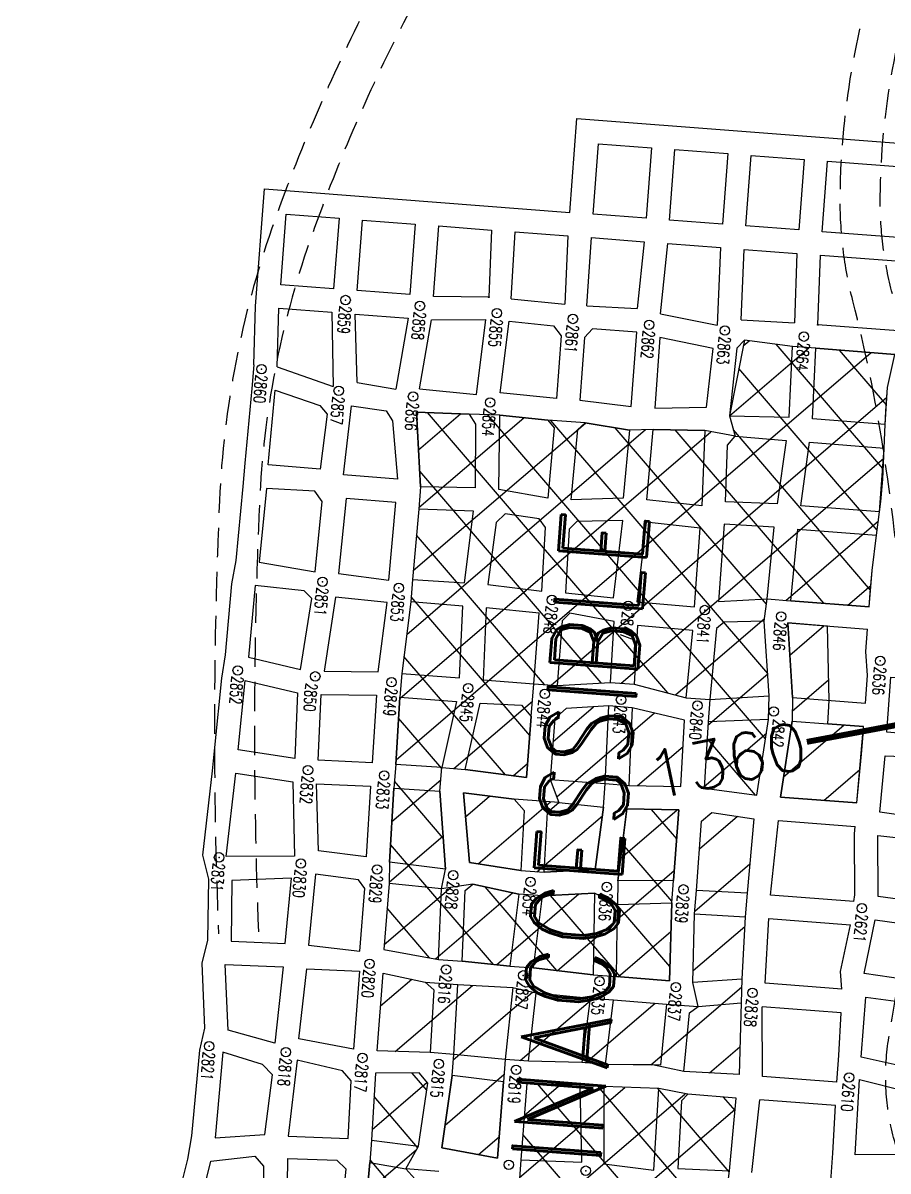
# Model space of a CAD drawing. Header units: inches. Extents: x 10131215 to 10153225, y 3476725 to 3491422.
# Drawn here: x 10136539 to 10137274, y 3484957 to 3485931 of the extents above; entities that cross this region are included whole.
import ezdxf
from ezdxf.enums import TextEntityAlignment as Align

# ---------------------------------------------------------------- set-up
doc = ezdxf.new("R2010")
doc.units = ezdxf.units.IN
doc.header["$LTSCALE"] = 100
doc.header["$MEASUREMENT"] = 0
doc.header["$PDMODE"] = 32
doc.header["$PDSIZE"] = 8
doc.linetypes.add('DASHED2', pattern=[0.375, 0.25, -0.125])
doc.layers.get('0').update_dxf_attribs({"color": 60, "linetype": 'CONTINUOUS'})
for name, color, linetype in [('ELEVATIONS-UPEER MASON-CONTOURS', 175, 'CONTINUOUS'), ('MINE WORKINGS-ADVANCED-SURVEYED', 7, 'CONTINUOUS'), ('MINE WORKINGS-RETREAT AREA', 4, 'CONTINUOUS'), ('MINE WORKINGS-RETREAT AREA-LABELS', 1, 'CONTINUOUS'), ('ROADS', 34, 'DASHED2'), ('SPADS-LABEL', 90, 'CONTINUOUS'), ('SPADS-SYMBOL', 90, 'CONTINUOUS')]:
    doc.layers.add(name, color=color, linetype=linetype)
doc.styles.add('INACCESSIBLE', font='ROMAND.SHX', dxfattribs={"width": 0.8, "height": 75})
doc.styles.add('LEV', font='SIMPLEX.shx', dxfattribs={"width": 0.7, "height": 40})
doc.styles.add('SP', font='SIMPLEX', dxfattribs={"width": 0.75, "height": 12})

# ---------------------------------------------------------------- blocks, each defined once
blk = doc.blocks.new('*X16')
at = {"color": 0}
for p, q in [((775908.43, 182522.1), (776284.22, 182897.89)), ((776168.34, 182835.04), (776231.2, 182897.9)), ((776175.45, 182895.18), (776180.05, 182899.78)), ((776301.46, 182800.5), (776203.31, 182898.65)), ((776300.48, 182854.52), (776257.11, 182897.88)), ((776300.93, 182748), (776173.15, 182875.78)), ((776034.97, 182595.6), (776300.4, 182861.04)), ((775907.64, 182574.34), (776153.71, 182820.41)), ((775911.42, 182737.21), (775994.27, 182820.07)), ((776219.88, 182563.88), (775963.58, 182820.18)), ((776299.1, 182696.79), (776172.51, 182823.38)), ((775907.32, 182786.15), (775940.46, 182819.29)), ((775909.25, 182628.98), (776098.22, 182817.95)), ((775910.68, 182683.44), (776046.84, 182819.61)), ((776134.29, 182596.44), (775912.51, 182818.22)), ((776217.45, 182619.34), (776017.23, 182819.56)), ((776211.92, 182677.91), (776072.28, 182817.55)), ((776260.34, 182682.52), (776123.24, 182819.63)), ((776094.02, 182601.62), (776301.4, 182809)), ((776077.14, 182600.56), (775909.67, 182768.03)), ((776227.96, 182682.53), (776301.34, 182755.91)), ((776029.07, 182595.6), (775911.1, 182713.56)), ((776281, 182682.53), (776299.11, 182700.64)), ((776140.73, 182595.3), (776211.22, 182665.79)), ((776020.07, 182551.56), (775910.61, 182661.02)), ((776170.18, 182571.71), (776217.5, 182619.03)), ((776001.98, 182516.62), (775908.34, 182610.26)), ((775957.96, 182518.59), (776020.04, 182580.68)), ((776171.12, 182519.62), (776220.25, 182568.75)), ((775947.66, 182517.9), (775907.89, 182557.67)), ((776215, 182515.72), (776170.38, 182560.35)), ((776008.64, 182516.24), (776020.09, 182527.69)), ((775908.93, 182469.56), (775947.63, 182508.27)), ((775953.5, 182459.03), (775908.46, 182504.07)), ((776105.12, 182453.62), (776149.61, 182498.11)), ((776151.16, 182473.5), (776127.82, 182496.84)), ((775910.45, 182418.05), (775953.23, 182460.84)), ((776151.18, 182420.45), (776105.7, 182465.93)), ((776004.21, 182355.29), (775909.25, 182450.25)), ((776058.69, 182354.16), (776151.17, 182446.64)), ((776058.36, 182354.17), (775992.03, 182420.5)), ((776006.73, 182355.23), (776072.02, 182420.53)), ((775910.37, 182364.94), (775963.15, 182417.72)), ((775954.68, 182356.21), (776015.75, 182417.29)), ((776112.54, 182353.02), (776048.11, 182417.45)), ((776153.65, 182364.95), (776103.79, 182414.8)), ((775949.74, 182356.72), (775910.45, 182396.01)), ((776110.59, 182353.03), (776152.29, 182394.73)), ((775956, 182244.4), (775942.33, 182258.07)), ((775976.7, 182060.03), (776174.97, 182258.31)), ((776040.25, 182229.65), (776068.67, 182258.07)), ((776040.26, 182176.63), (776123.4, 182259.77)), ((776193.63, 182112.83), (776049.39, 182257.07)), ((776218.09, 182141.41), (776100.5, 182259)), ((776217.41, 182195.12), (776151.57, 182260.96)), ((776218.27, 182247.3), (776207.54, 182258.02)), ((775912.26, 182207.73), (775955.78, 182251.25)), ((776003.69, 182033.99), (776218.29, 182248.59)), ((775951.96, 182195.4), (775911.74, 182235.62)), ((776153.61, 182099.82), (776040.25, 182213.18)), ((775912.07, 182154.5), (775951.14, 182193.58)), ((776061.31, 182033.03), (775912.44, 182181.89))]:
    blk.add_line(p, q, dxfattribs=at)
blk = doc.blocks.new('*X15')
at = {"color": 0}
for p, q in [((776234.98, 182636.51), (776261.99, 182663.53)), ((776240.72, 182589.22), (776269.46, 182617.97)), ((776040.07, 182547.68), (776072.23, 182579.83)), ((776046.84, 182501.41), (776124.1, 182578.67)), ((776237.54, 182533.01), (776285.23, 182580.7)), ((776114.53, 182516.06), (776150.53, 182552.07)), ((776273.25, 182515.69), (776301.77, 182544.21)), ((775970.95, 182478.55), (775989.94, 182497.54)), ((775984.8, 182439.36), (776042.04, 182496.61)), ((776171.16, 182466.63), (776201.18, 182496.65)), ((776035.03, 182436.56), (776086.72, 182488.25)), ((776171.18, 182413.62), (776214.68, 182457.12)), ((776173.67, 182363.08), (776214.5, 182403.9)), ((776144.12, 182280.49), (776215.75, 182352.12)), ((775911.34, 182312.87), (775935.94, 182337.47)), ((775926.74, 182275.25), (775987.7, 182336.2)), ((775976.45, 182271.92), (776038.98, 182334.45)), ((776033.16, 182275.6), (776090.53, 182332.96)), ((776088.55, 182277.96), (776143.6, 182333)), ((776194.15, 182277.49), (776218.26, 182301.6)), ((775973.74, 182216.17), (776020.23, 182262.67)), ((776003.93, 182193.34), (776020.25, 182209.66))]:
    blk.add_line(p, q, dxfattribs=at)

msp = doc.modelspace()

# ---------------------------------------------------------------- linework, layer by layer
at = {"layer": 'ELEVATIONS-UPEER MASON-CONTOURS', "const_width": 5}
for points in [[(10135978.88, 3483263.25, 0), (10135880.17, 3483248.32, 0.000547)], [(10136147.76, 3483288.54, 0.000001), (10135988.51, 3483264.69, 0.000023)], [(10139638.83, 3483431.71, 0.000001), (10139693.52, 3483463.69, 0.000011)], [(10139132.75, 3484374.35, -0.004358), (10139007.04, 3484350.54, -0.001965), (10138922.56, 3484335.64, -0.007463), (10138900.24, 3484332.14, -0.000046), (10138886.55, 3484330.2, -0.00013), (10138881.68, 3484329.51, -0.000037), (10138830.16, 3484322.25, 0.000077), (10138805.8, 3484318.82, 0.000114), (10138804.87, 3484318.68, 0.000002), (10138743.64, 3484310.02, 0.000372), (10138726.6, 3484307.59, 0.000505), (10138714.03, 3484305.78, 0.07543), (10138709.75, 3484304.48, 0.022973), (10138696.86, 3484297.58, 0.065324), (10138666.65, 3484273.76, 0.033928), (10138618.81, 3484217.51, 0.001908)], [(10137627.43, 3484110.08, -0.000002), (10137623.41, 3484107.95, 0), (10137609.74, 3484100.71, -0.000133)]]:
    msp.add_lwpolyline(points, format="xyb", dxfattribs=at)
msp.add_lwpolyline([(10138258.89, 3485519.08), (10137623.15, 3485399.62), (10137204.93, 3485321.03)], dxfattribs=at)
at = {"layer": 'MINE WORKINGS-ADVANCED-SURVEYED'}
for p, q in [((10137234.67, 3485111.09), (10137169.44, 3485116.08)), ((10137234.21, 3485091.07), (10137166.92, 3485096.22)), ((10137230.53, 3485032.17), (10137167.4, 3485037.01)), ((10137229.39, 3485012.2), (10137164.88, 3485017.14))]:
    msp.add_line(p, q, dxfattribs=at)
for points in [[(10136735.21, 3485641.08), (10136736.73, 3485690.9), (10136744.35, 3485790.47), (10137003.6, 3485770.62), (10137009.71, 3485850.39), (10137293.61, 3485828.65)], [(10137289.83, 3485748.71), (10137217.98, 3485754.21), (10137222.56, 3485814.03), (10137293.27, 3485808.62)], [(10136953.72, 3485697.16), (10136957.2, 3485754.11), (10137002.07, 3485750.68), (10136999.28, 3485692.66)], [(10137018.23, 3485691.24), (10137022.02, 3485749.15), (10137066.89, 3485745.72), (10137060.96, 3485688.93)], [(10137080.69, 3485684.46), (10137086.83, 3485744.19), (10137131.7, 3485740.75), (10137128.73, 3485674.71)], [(10137149.11, 3485679.25), (10137151.64, 3485739.23), (10137196.51, 3485735.79), (10137194.39, 3485676.78)], [(10137214.33, 3485675.15), (10137216.45, 3485734.27), (10137288.26, 3485728.77)], [(10136953.72, 3485697.16), (10136999.28, 3485692.66)], [(10136755.15, 3485639.49), (10136756.66, 3485689.23), (10136801.53, 3485685.8), (10136802.7, 3485622.84)], [(10137018.23, 3485691.24), (10137060.96, 3485688.93)], [(10136823.05, 3485626.14), (10136821.47, 3485684.27), (10136866.34, 3485680.83), (10136855.96, 3485620.42)], [(10136876.05, 3485620.93), (10136924.43, 3485615.9), (10136932.32, 3485679.75)], [(10136876.05, 3485620.93), (10136886.28, 3485679.31), (10136932.32, 3485679.75)], [(10137080.69, 3485684.46), (10137128.73, 3485674.71)], [(10137149.11, 3485679.25), (10137194.39, 3485676.78)], [(10137282.44, 3485669.93), (10137214.33, 3485675.15)], [(10137209.82, 3485595.25), (10137212.7, 3485655.21)], [(10137212.7, 3485655.21), (10137279.73, 3485650.08)], [(10137271.4, 3485590.53), (10137271.9, 3485601.94), (10137273.45, 3485621.88), (10137279.73, 3485650.08)], [(10136735.21, 3485641.08), (10136733.63, 3485621.14), (10136727.6, 3485557.78), (10136726.02, 3485537.84), (10136720.03, 3485475.11), (10136716.46, 3485455.34), (10136710.9, 3485394.83), (10136707.92, 3485375.02), (10136702.05, 3485316.32), (10136700.05, 3485296.41), (10136691.85, 3485224.73), (10136696.79, 3485204.44), (10136696.07, 3485152.8), (10136691.03, 3485133.04), (10136693.5, 3485077.95), (10136689.06, 3485059.23), (10136682.48, 3484986.52), (10136678.96, 3484966.73), (10136667.4, 3484920.47), (10136662.04, 3484902.83)], [(10136755.15, 3485639.49), (10136802.7, 3485622.84)], [(10136823.05, 3485626.14), (10136855.96, 3485620.42)], [(10137271.4, 3485590.53), (10137209.82, 3485595.25)], [(10137199.78, 3485521.44), (10137207.19, 3485575.4)], [(10137207.19, 3485575.4), (10137270.53, 3485570.55)], [(10137266.76, 3485516.31), (10137267.89, 3485525.02), (10137269.37, 3485543.96), (10137270.53, 3485570.55)], [(10137266.76, 3485516.31), (10137199.78, 3485521.44)], [(10137191.2, 3485440.86), (10137197.16, 3485501.58)], [(10137197.16, 3485501.58), (10137264.19, 3485496.45)], [(10137257.9, 3485435.76), (10137258.83, 3485447.59), (10137260.31, 3485466.53), (10137264.19, 3485496.45)], [(10137257.9, 3485435.76), (10137191.2, 3485440.86)], [(10137188.66, 3485422.01), (10137256.41, 3485416.82)], [(10137192.85, 3485358.66), (10137188.66, 3485422.01)], [(10137254.66, 3485353.93), (10137256.42, 3485377.52), (10137254.91, 3485397.69), (10137256.41, 3485416.82)], [(10137192.85, 3485358.66), (10137254.66, 3485353.93)], [(10137182.43, 3485274.21), (10137192.33, 3485338.64)], [(10137192.33, 3485338.64), (10137253.17, 3485333.98)], [(10137247.48, 3485269.22), (10137251.44, 3485310.71), (10137252.93, 3485330.65), (10137253.17, 3485333.98)], [(10137247.48, 3485269.22), (10137182.43, 3485274.21)], [(10137174.11, 3485190.95), (10137180.92, 3485254.26)], [(10137180.92, 3485254.26), (10137245.86, 3485249.29)], [(10137244.85, 3485185.54), (10137245.57, 3485191.25), (10137245.39, 3485242.97), (10137245.86, 3485249.29)], [(10137244.85, 3485185.54), (10137174.11, 3485190.95)], [(10137169.44, 3485116.08), (10137172.6, 3485171.01)], [(10137172.6, 3485171.01), (10137241.87, 3485165.71)], [(10137234.67, 3485111.09), (10137233.58, 3485125.97), (10137241.87, 3485165.71)], [(10137167.4, 3485037.01), (10137166.92, 3485096.22)], [(10137230.53, 3485032.17), (10137230.74, 3485035.83), (10137232.11, 3485054.78), (10137234.21, 3485091.07)], [(10137246.04, 3484970.55), (10137249.69, 3485034.45), (10137290.06, 3485024.34), (10137296.46, 3485015.85)], [(10137158.15, 3484955.47), (10137164.88, 3485017.14)], [(10137225.49, 3484950.32), (10137225.64, 3484951.98), (10137227.09, 3484971.92), (10137229.39, 3485012.2)], [(10137296.46, 3485015.85), (10137295.48, 3484970.59), (10137246.04, 3484970.55)]]:
    msp.add_lwpolyline(points, dxfattribs=at)
for points in [[(10137023.54, 3485769.09), (10137028.12, 3485828.92), (10137072.99, 3485825.49), (10137068.41, 3485765.66)], [(10137088.36, 3485764.13), (10137092.94, 3485823.96), (10137137.81, 3485820.52), (10137133.22, 3485760.7)], [(10137153.17, 3485759.17), (10137157.75, 3485819), (10137202.62, 3485815.56), (10137198.04, 3485755.73)], [(10136758.19, 3485709.17), (10136762.77, 3485769), (10136807.64, 3485765.57), (10136803.06, 3485705.74)], [(10136823, 3485704.21), (10136827.58, 3485764.04), (10136872.45, 3485760.6), (10136867.87, 3485700.78)], [(10136887.81, 3485699.25), (10136892.39, 3485759.08), (10136937.26, 3485755.64), (10136934.77, 3485698.62)], [(10136944.6, 3485617.37), (10136952.27, 3485678.22), (10136989.89, 3485674.31), (10136996.27, 3485665.81), (10136992.28, 3485612.69)], [(10137055.8, 3485605.78), (10137060.48, 3485668.91), (10137022.79, 3485671.84), (10137016.21, 3485664.31), (10137012.23, 3485611.19)], [(10137119.71, 3485605.32), (10137125.3, 3485654.9), (10137080.21, 3485664.44), (10137075.74, 3485604.3)], [(10137189.88, 3485596.88), (10137192.77, 3485656.84), (10137151.88, 3485662.01), (10137145.39, 3485655.46), (10137139.22, 3485597.9)], [(10136747.54, 3485556.2), (10136753.57, 3485619.56), (10136791.31, 3485606.74), (10136797.69, 3485599.18), (10136791.74, 3485552.51)], [(10136811.42, 3485547.84), (10136818.38, 3485606.46), (10136847.57, 3485601.99), (10136852.96, 3485593.57), (10136857.3, 3485544.11)], [(10136876.87, 3485537.64), (10136873.57, 3485601.06), (10136918.14, 3485599.33), (10136923.52, 3485590.9), (10136923.38, 3485536.75)], [(10136943.32, 3485535.22), (10136944.14, 3485598.34), (10136984.88, 3485594.19), (10136990.41, 3485587.76), (10136984.93, 3485528)], [(10137004.87, 3485526.5), (10137010.36, 3485586.26), (10137016.79, 3485591.8), (10137054.32, 3485585.83), (10137049.03, 3485528.06)], [(10137068.98, 3485526.58), (10137074.41, 3485586.35), (10137118.27, 3485585.37), (10137115.65, 3485521.39)], [(10137135.96, 3485524.94), (10137137.42, 3485572.96), (10137143.98, 3485580.51), (10137187.26, 3485577.02), (10137179.85, 3485523.06)], [(10136787.41, 3485465.56), (10136793.46, 3485525.27), (10136787.16, 3485533.83), (10136745.95, 3485536.26), (10136739.97, 3485473.53)], [(10136849.92, 3485458.42), (10136855.82, 3485524.16), (10136813.72, 3485527.57), (10136807.34, 3485463.88)], [(10136914.21, 3485456.21), (10136921.85, 3485516.81), (10136875.47, 3485518.69), (10136870.02, 3485458.93)], [(10136980.02, 3485449.14), (10136983.06, 3485503.07), (10136977.6, 3485510.5), (10136948.78, 3485514.74), (10136941.19, 3485507.3), (10136934.15, 3485454.68)], [(10137040.75, 3485443.44), (10137048.62, 3485509.04), (10137009.51, 3485508.1), (10137003, 3485501.57), (10136999.96, 3485447.65)], [(10137109.45, 3485435.62), (10137114.28, 3485502.44), (10137068.57, 3485507.56), (10137060.55, 3485439.97)], [(10137171.27, 3485442.49), (10137177.22, 3485503.21), (10137134.59, 3485505.99), (10137129.83, 3485440.16)], [(10136730.8, 3485392.84), (10136774.98, 3485382.62), (10136784.48, 3485442.73), (10136778.01, 3485449.3), (10136736.4, 3485453.75)], [(10136794.92, 3485381.1), (10136840.97, 3485380.58), (10136848.51, 3485439.47), (10136804.66, 3485444.03)], [(10136860.91, 3485379.05), (10136910.04, 3485375.32), (10136912.68, 3485436.27), (10136868.61, 3485439.98)], [(10136929.98, 3485373.72), (10136973, 3485370.46), (10136977.6, 3485430.27), (10136932.62, 3485434.74)], [(10136992.94, 3485368.95), (10137038.25, 3485371.48), (10137041.26, 3485423.35), (10137003.68, 3485430.32), (10136997.17, 3485423.79)], [(10137122.5, 3485357.02), (10137172.91, 3485360.17), (10137168.72, 3485423.63), (10137134.59, 3485422.77), (10137128.17, 3485417.22)], [(10137058.2, 3485369.97), (10137102.55, 3485358.54), (10137108.01, 3485415.67), (10137061.06, 3485419.87)], [(10136721.95, 3485314.33), (10136727.82, 3485373.03), (10136772.45, 3485362.76), (10136770.08, 3485306.95)], [(10137272.87, 3485329.17), (10137276.36, 3485376.04), (10137326.78, 3485373.75), (10137322.76, 3485324.92)], [(10136790.02, 3485305.4), (10136792.4, 3485361.23), (10136839.44, 3485360.64), (10136835.9, 3485303.32)], [(10136855.84, 3485301.75), (10136859.38, 3485359.11), (10136907.45, 3485355.46), (10136894.94, 3485299.28)], [(10136914.88, 3485297.68), (10136927.39, 3485353.87), (10136962.58, 3485352.2), (10136970.88, 3485342.54), (10136966.94, 3485290.69)], [(10137033.74, 3485285.58), (10137036.74, 3485351.54), (10137000.48, 3485349.32), (10136990.82, 3485341.03), (10136986.88, 3485289.18)], [(10137097.79, 3485283.25), (10137101.1, 3485339.6), (10137056.68, 3485350.03), (10137053.68, 3485284.06)], [(10137162.49, 3485275.72), (10137172.39, 3485340.16), (10137121.05, 3485338.07), (10137117.73, 3485281.72)], [(10137266.82, 3485261.43), (10137271.39, 3485309.22), (10137316.3, 3485307.39), (10137321.79, 3485300.92), (10137315.94, 3485254.24)], [(10136769.76, 3485224.13), (10136711.82, 3485223.68), (10136719.96, 3485294.42), (10136768.52, 3485287.01)], [(10136830.77, 3485223.46), (10136790.17, 3485228.54), (10136788.46, 3485285.46), (10136834.33, 3485283.38)], [(10136898.07, 3485213.09), (10136850.48, 3485218.94), (10136854.27, 3485281.81), (10136893.35, 3485279.34)], [(10136918.54, 3485218.54), (10136913.28, 3485277.75), (10136956.52, 3485272.43), (10136964.81, 3485262.77), (10136961.94, 3485211.8)], [(10136981.89, 3485210.29), (10136984.76, 3485261.26), (10136994.41, 3485269.55), (10137032.23, 3485265.63), (10137025.2, 3485212.62)], [(10137044.53, 3485203.13), (10137052.17, 3485264.12), (10137096.26, 3485263.3), (10137091.68, 3485203.48)], [(10137111.09, 3485194.97), (10137115.6, 3485253.8), (10137124.18, 3485261.17), (10137159.98, 3485255.85), (10137154.17, 3485192.47)], [(10137315.4, 3485182.86), (10137265.51, 3485189.73), (10137265.34, 3485241.48), (10137308.49, 3485236.79), (10137314.14, 3485232.31)], [(10136825.47, 3485143.33), (10136829.7, 3485196.46), (10136824.25, 3485203.89), (10136787.6, 3485208.68), (10136781.83, 3485148.38)], [(10136761.89, 3485149.95), (10136767.26, 3485205.27), (10136716.76, 3485203.39), (10136716.05, 3485151.75)], [(10136892.19, 3485136.31), (10136894.78, 3485196.29), (10136850.1, 3485200.91), (10136845.64, 3485144.75)], [(10136952.73, 3485130.67), (10136912.13, 3485134.78), (10136914.72, 3485194.76), (10136921.16, 3485200.29), (10136960.43, 3485191.86)], [(10137023.36, 3485123.24), (10136972.67, 3485129.14), (10136980.37, 3485190.34), (10137024.68, 3485192.6)], [(10137088.16, 3485118.29), (10137043.31, 3485121.77), (10137044.02, 3485183.11), (10137090.23, 3485184.53)], [(10137149.65, 3485119.6), (10137108.11, 3485116.78), (10137109.56, 3485175.03), (10137152.66, 3485172.52)], [(10137253.52, 3485124.45), (10137263, 3485169.86), (10137313.98, 3485162.91), (10137311.64, 3485115.96)], [(10136713.44, 3485076.42), (10136711, 3485131.99), (10136760.32, 3485130.02), (10136753.16, 3485065.31)], [(10136773.47, 3485068.86), (10136780.26, 3485128.44), (10136825.13, 3485126.31), (10136820.08, 3485060.23)], [(10136840.02, 3485058.71), (10136845.06, 3485124.73), (10136880.69, 3485117.13), (10136888.21, 3485110.54), (10136885.13, 3485057.25)], [(10136905.07, 3485055.73), (10136908.61, 3485114.99), (10136955.34, 3485112.42), (10136948.65, 3485051.39)], [(10136968.59, 3485049.86), (10136975.05, 3485107.9), (10137020.9, 3485103.36), (10137013.87, 3485048.73)], [(10137033.82, 3485047.26), (10137040.84, 3485101.9), (10137085.66, 3485098.42), (10137080.76, 3485046.64)], [(10137299.43, 3485042.7), (10137251.06, 3485053.4), (10137255, 3485104.28), (10137310.29, 3485097.01)], [(10137100.41, 3485041.15), (10137105.16, 3485090.93), (10137112.59, 3485096.39), (10137149.12, 3485099.59), (10137147.46, 3485038.53)], [(10136744.56, 3484987.72), (10136751.22, 3485038.38), (10136742.81, 3485047), (10136709, 3485057.7), (10136702.43, 3484984.99)], [(10136815.31, 3484984.37), (10136818.03, 3485033.3), (10136810.66, 3485041.89), (10136772.17, 3485050.9), (10136764.51, 3484986.29)], [(10136875.03, 3484977.77), (10136883.15, 3485031.33), (10136875.78, 3485039.92), (10136838.58, 3485039.76), (10136835.26, 3484982.85)], [(10136942.24, 3484967.7), (10136947.2, 3485032.44), (10136903.7, 3485037.78), (10136894.98, 3484976.24)], [(10137013.72, 3484964.25), (10137012.48, 3485029.78), (10136967.14, 3485030.92), (10136962.19, 3484966.17)], [(10137075.07, 3484957.54), (10137079.26, 3485026.69), (10137032.43, 3485028.32), (10137032.66, 3484962.73)], [(10137139.2, 3484956.92), (10137144.93, 3485018.67), (10137103.96, 3485021.83), (10137098.53, 3485016.22), (10137095.24, 3484958.97)], [(10136687.34, 3484918.95), (10136698.91, 3484965.2), (10136736.21, 3484969.28), (10136743.62, 3484960.72), (10136743.51, 3484903.58)], [(10136763.46, 3484902.14), (10136764.14, 3484967.26), (10136805.9, 3484966.03), (10136813.34, 3484958.44), (10136808.12, 3484902.96)], [(10136828.06, 3484901.44), (10136833.82, 3484963.9), (10136864.53, 3484958.52), (10136871.9, 3484949.93), (10136869.92, 3484897.93)]]:
    msp.add_lwpolyline(points, close=True, dxfattribs=at)
for centre in [(10136934.77, 3485698.62), (10137214.33, 3485675.15)]:
    msp.add_circle(centre, 0.402, dxfattribs=at)
at = {"layer": 'MINE WORKINGS-RETREAT AREA'}
for points in [[(10137279.73, 3485650.08), (10137212.7, 3485655.21), (10137192.77, 3485656.84), (10137151.88, 3485662.01), (10137151.88, 3485662.01), (10137139.22, 3485597.9), (10137143.98, 3485580.51), (10137118.27, 3485585.37), (10137074.41, 3485586.35), (10137054.32, 3485585.83), (10137016.79, 3485591.8), (10136984.88, 3485594.19), (10136944.14, 3485598.34), (10136918.14, 3485599.33), (10136873.57, 3485601.06), (10136876.87, 3485537.64), (10136875.47, 3485518.69), (10136870.02, 3485458.93), (10136868.61, 3485439.98), (10136860.91, 3485379.05), (10136859.38, 3485359.11), (10136855.84, 3485301.75), (10136854.27, 3485281.81), (10136850.48, 3485218.94), (10136850.1, 3485200.91), (10136845.64, 3485144.75), (10136892.19, 3485136.31), (10136912.13, 3485134.78), (10136952.73, 3485130.67), (10136972.67, 3485129.14), (10137023.36, 3485123.24), (10137043.31, 3485121.77), (10137088.16, 3485118.29), (10137090.23, 3485184.53), (10137091.68, 3485203.48), (10137096.26, 3485263.3), (10137052.17, 3485264.12), (10137044.53, 3485203.13), (10137044.02, 3485183.11), (10137024.68, 3485192.6), (10136980.37, 3485190.34), (10136960.43, 3485191.86), (10136921.16, 3485200.29), (10136894.78, 3485196.29), (10136898.07, 3485213.09), (10136893.35, 3485279.34), (10136894.94, 3485299.28), (10136914.88, 3485297.68), (10136966.94, 3485290.69), (10136970.88, 3485342.54), (10136973, 3485370.46), (10136992.94, 3485368.95), (10137038.25, 3485371.48), (10137058.2, 3485369.97), (10137102.55, 3485358.54), (10137122.5, 3485357.02), (10137121.05, 3485338.07), (10137117.73, 3485281.72), (10137162.49, 3485275.72), (10137172.39, 3485340.16), (10137172.91, 3485360.17), (10137168.72, 3485423.63), (10137171.27, 3485442.49), (10137191.2, 3485440.86), (10137257.9, 3485435.76), (10137260.31, 3485466.53), (10137264.19, 3485496.45), (10137266.76, 3485516.31), (10137270.53, 3485570.55), (10137271.4, 3485590.53), (10137273.45, 3485621.88)], [(10137188.66, 3485422.01), (10137192.85, 3485358.66), (10137192.33, 3485338.64), (10137182.43, 3485274.21), (10137247.48, 3485269.22), (10137253.17, 3485333.98), (10137222.75, 3485336.31), (10137223.75, 3485356.3), (10137222.54, 3485419.41)], [(10137101.1, 3485339.6), (10137056.68, 3485350.03), (10137036.74, 3485351.54), (10137000.48, 3485349.32), (10136990.82, 3485341.03), (10136986.88, 3485289.18), (10136994.41, 3485269.55), (10136956.52, 3485272.43), (10136913.28, 3485277.75), (10136918.54, 3485218.54), (10136961.94, 3485211.8), (10136981.89, 3485210.29), (10137025.2, 3485212.62), (10137032.23, 3485265.63), (10137033.74, 3485285.58), (10137053.68, 3485284.06), (10137097.79, 3485283.25)], [(10136840.02, 3485058.71), (10136845.06, 3485124.73), (10136880.69, 3485117.13), (10136908.61, 3485114.99), (10136955.34, 3485112.42), (10136975.05, 3485107.9), (10137020.9, 3485103.36), (10137040.84, 3485101.9), (10137085.66, 3485098.42), (10137112.59, 3485096.39), (10137108.11, 3485116.78), (10137109.56, 3485175.03), (10137111.09, 3485194.97), (10137115.6, 3485253.8), (10137124.18, 3485261.17), (10137159.98, 3485255.85), (10137154.17, 3485192.47), (10137152.66, 3485172.52), (10137149.65, 3485119.6), (10137149.12, 3485099.59), (10137147.46, 3485038.53), (10137100.41, 3485041.15), (10137073.82, 3485046.75), (10137033.82, 3485047.26), (10137013.87, 3485048.73), (10136968.59, 3485049.86), (10136948.65, 3485051.39), (10136947.2, 3485032.44), (10136942.24, 3484967.7), (10136894.98, 3484976.24), (10136903.7, 3485037.78), (10136905.07, 3485055.73), (10136885.13, 3485057.25)]]:
    msp.add_lwpolyline(points, close=True, dxfattribs=at)
for points in [[(10136892.45, 3484956.38), (10136864.53, 3484958.52), (10136875.03, 3484977.77), (10136883.15, 3485031.33), (10136875.78, 3485039.92), (10136838.58, 3485039.76), (10136835.26, 3484982.85), (10136833.82, 3484963.9), (10136828.06, 3484901.44)], [(10137136.68, 3484937.06), (10137139.2, 3484956.92), (10137144.93, 3485018.67), (10137103.96, 3485021.83), (10137079.26, 3485026.69), (10137032.43, 3485028.32), (10137012.48, 3485029.78), (10136967.14, 3485030.92), (10136962.19, 3484966.17), (10136960.66, 3484946.23)]]:
    msp.add_lwpolyline(points, dxfattribs=at)
at = {"layer": 'ROADS', "flags": 128}
for points in [[(10138109.64, 3481935.36), (10138161.96, 3482017.95, 0.170309), (10138200.32, 3482183.86, 0.018844), (10138178.23, 3482332.35, 0.047997), (10138117.62, 3482542.15, 0.014834), (10137993.11, 3482938.47, 0.059925), (10137873.05, 3483184.68, 0.097372), (10137746, 3483316.4, -0.066741), (10137592.39, 3483457.41, -0.183361), (10137564.08, 3483539.39, -0.095174), (10137597, 3483686.78, -0.043462), (10137690.72, 3483859.79, 0.194412), (10137720.04, 3484004.98, 0.10619), (10137652.75, 3484165.87, 0.080998), (10137558.29, 3484263.45, -0.19205), (10137472.56, 3484402.83, -0.1494), (10137491.63, 3484555.48, 0.200073), (10137495.84, 3484716.94, 0.081704), (10137454.19, 3484787.75, -0.01828), (10137337.3, 3484938.96, -0.202671), (10137308.5, 3485066.63, 0.048241), (10137327.1, 3485294.25, 0.034799), (10137303.34, 3485575.15, 0.024229), (10137276.92, 3485703.9, -0.065563), (10137267.28, 3485783.94, -0.085585), (10137306.36, 3485996.67, -0.016893), (10137411.78, 3486255.86, -0.07228), (10137481.88, 3486366.59, 0.018467), (10137632.5, 3486556, -0.048032), (10137800.63, 3486743.53, 0.000282), (10137889.48, 3486825.38, -0.036378), (10137997.24, 3486911.14, -0.025024), (10138110.18, 3486980.3, -0.153551), (10138228.29, 3487003.56, 0.005933), (10138390.51, 3486987.54, 0.019398), (10138562.41, 3486979.31, 0.144599), (10138712.96, 3487022.33, 0.148718), (10138773.22, 3487092.47, 0.034847), (10138794.36, 3487151.34, -0.21894), (10138857.1, 3487224.9, -0.097246), (10139005.02, 3487260.99, -0.168215), (10139133.54, 3487222.92, -0.095559), (10139213.31, 3487138.83, 0.061913), (10139313.84, 3487017.58, 0.128303), (10139413.57, 3486963.13, 0.283309), (10139439.69, 3486971.42, 0.174169), (10139480.31, 3487077.52, 0.028579), (10139479.21, 3487108.01, -0.067083)], [(10137588.74, 3486554.12), (10137468.98, 3486516.63, 0.07922), (10137274.08, 3486419.7, 0.026331), (10137069.85, 3486257.08, 0.095062), (10136946.56, 3486096.93, -0.002036), (10136862.41, 3485931.48, 0.034578), (10136782.75, 3485745.9, 0.073178), (10136740.1, 3485524.37, 0.020927), (10136739.27, 3485159.5, 0.020927)], [(10138078.56, 3481949.83), (10138133.25, 3482036.16, 0.170309), (10138166.54, 3482180.14, 0.018844), (10138144.82, 3482326.1, 0.048389), (10138085.38, 3482531.25, 0.014897), (10137961, 3482927.33, 0.059925), (10137844.5, 3483166.25, 0.097372), (10137726.56, 3483288.52, -0.066741), (10137566.29, 3483435.64, -0.183361), (10137530.11, 3483540.43, -0.095174), (10137565.83, 3483700.34, -0.043462), (10137662.35, 3483878.53, 0.194412), (10137686.63, 3483998.76, 0.10619), (10137624.85, 3484146.46, 0.080998), (10137538, 3484236.18, -0.19205), (10137439.07, 3484397.02, -0.1494), (10137460.61, 3484569.39, 0.200073), (10137464.14, 3484704.69, 0.081704), (10137428.08, 3484765.99, -0.01828), (10137309.67, 3484919.16, -0.202671), (10137275.04, 3485072.67, 0.048241), (10137293.11, 3485293.77, 0.034799), (10137269.75, 3485569.95, 0.024229), (10137244, 3485695.48, -0.065563), (10137233.29, 3485784.33, -0.085585), (10137274.46, 3486008.42, -0.016893), (10137380.74, 3486269.74, -0.07228), (10137456.07, 3486388.73, 0.016347), (10137588.74, 3486554.12, -0.048032)], [(10136876.03, 3486032.83, -0.001058), (10136832.18, 3485947.03, 0.034578), (10136750.67, 3485757.13, 0.073178), (10136706.15, 3485525.89, 0.020927), (10136705.31, 3485158.17, 3.585663)]]:
    msp.add_lwpolyline(points, format="xyb", dxfattribs=at)
at = {"layer": 'SPADS-SYMBOL'}
for p in [(10136813.27, 3485696.18), (10136876.39, 3485691.15), (10136941.72, 3485685.07), (10137006.33, 3485680.12), (10137070.94, 3485675.18), (10137135.39, 3485670.24), (10137202.44, 3485665.11), (10136741.92, 3485637.56), (10136807.37, 3485619.11), (10136870.51, 3485614.28), (10136935.92, 3485609.27), (10136793.67, 3485457.03), (10136858.42, 3485451.79), (10136988.44, 3485441.51), (10137053.24, 3485436.52), (10137118.25, 3485433), (10137183.05, 3485427.51), (10137267.32, 3485389.77), (10136721.61, 3485381.72), (10136787.52, 3485376.67), (10136852.28, 3485371.71), (10136917.35, 3485366.73), (10136982.33, 3485361.76), (10137047.13, 3485356.79), (10137112.03, 3485351.82), (10137176.88, 3485346.86), (10136781.31, 3485297.07), (10136846.04, 3485292.52), (10136705.74, 3485223.02), (10136775.23, 3485217.7), (10136839.94, 3485212.75), (10136904.64, 3485207.79), (10136970.2, 3485202.17), (10137035.07, 3485197.85), (10137100.09, 3485195.83), (10137251.68, 3485179.77), (10136833.62, 3485132.68), (10136898.52, 3485127.82), (10136964.12, 3485122.8), (10137028.94, 3485117.84), (10137093.74, 3485112.87), (10137158.75, 3485107.9), (10136697.3, 3485062.63), (10136762.59, 3485057.63), (10136827.49, 3485052.66), (10136892.39, 3485047.69), (10136957.98, 3485042.67), (10137240.75, 3485036.13), (10136951.8, 3484961.98), (10137017.12, 3484956.97)]:
    msp.add_point(p, dxfattribs=at)

# ---------------------------------------------------------------- block references
at = {"layer": 'MINE WORKINGS-RETREAT AREA', "xscale": 1.000028516851045, "yscale": 1.000028516851045, "zscale": 1.000028516851045, "rotation": 355.6010874874682}
for name in ['*X15', '*X16']:
    msp.add_blockref(name, (9349211.4, 3362830.09), dxfattribs=at)

# ---------------------------------------------------------------- texts
at = {"layer": 'ELEVATIONS-UPEER MASON-CONTOURS', "style": 'LEV'}
msp.add_text('1360', height=40.001, rotation=11.75994, dxfattribs=at).set_placement((10137073.96, 3485271.74))
at = {"layer": 'MINE WORKINGS-RETREAT AREA-LABELS', "style": 'INACCESSIBLE', "width": 0.8}
msp.add_text('INACCESSIBLE', height=75.0021, rotation=85.60109, dxfattribs=at).set_placement((10137013, 3485240.67), align=Align.MIDDLE)
at = {"layer": 'SPADS-LABEL', "style": 'SP', "width": 0.7}
for s, p in [('2859', (10136812.2, 3485679.28)), ('2858', (10136875.32, 3485674.25)), ('2855', (10136940.65, 3485668.17)), ('2861', (10137005.26, 3485663.22)), ('2862', (10137069.87, 3485658.28)), ('2863', (10137134.32, 3485653.34)), ('2864', (10137201.37, 3485648.21)), ('2860', (10136740.85, 3485620.66)), ('2857', (10136806.3, 3485602.21)), ('2856', (10136869.44, 3485597.38)), ('2854', (10136934.85, 3485592.37)), ('2851', (10136792.61, 3485440.13)), ('2853', (10136857.35, 3485434.89)), ('2848', (10136987.37, 3485424.62)), ('2847', (10137052.17, 3485419.62)), ('2841', (10137117.18, 3485416.1)), ('2846', (10137181.98, 3485410.61)), ('2636', (10137266.25, 3485372.87)), ('2852', (10136720.54, 3485364.82)), ('2850', (10136783.46, 3485358.9)), ('2849', (10136851.22, 3485354.81)), ('2845', (10136916.28, 3485349.83)), ('2844', (10136981.26, 3485344.86)), ('2843', (10137046.06, 3485339.89)), ('2840', (10137110.96, 3485334.92)), ('2842', (10137180.44, 3485328.32)), ('2832', (10136780.24, 3485280.17)), ('2833', (10136844.98, 3485275.62)), ('2831', (10136704.67, 3485206.12)), ('2830', (10136774.16, 3485200.8)), ('2829', (10136838.87, 3485195.85)), ('2828', (10136903.58, 3485190.89)), ('2834', (10136969.13, 3485185.27)), ('2836', (10137034, 3485180.96)), ('2839', (10137099.02, 3485178.94)), ('2621', (10137250.61, 3485162.87)), ('2820', (10136832.55, 3485115.78)), ('2816', (10136897.45, 3485110.92)), ('2827', (10136963.05, 3485105.9)), ('2835', (10137027.88, 3485100.94)), ('2837', (10137092.67, 3485095.98)), ('2838', (10137157.68, 3485091)), ('2821', (10136696.23, 3485045.73)), ('2818', (10136761.52, 3485040.73)), ('2817', (10136826.42, 3485035.76)), ('2815', (10136891.32, 3485030.8)), ('2819', (10136956.91, 3485025.77)), ('2610', (10137239.68, 3485019.23))]:
    msp.add_text(s, height=10, rotation=265.55003, dxfattribs=at).set_placement(p, align=Align.MIDDLE)

doc.saveas('drawing.dxf')
